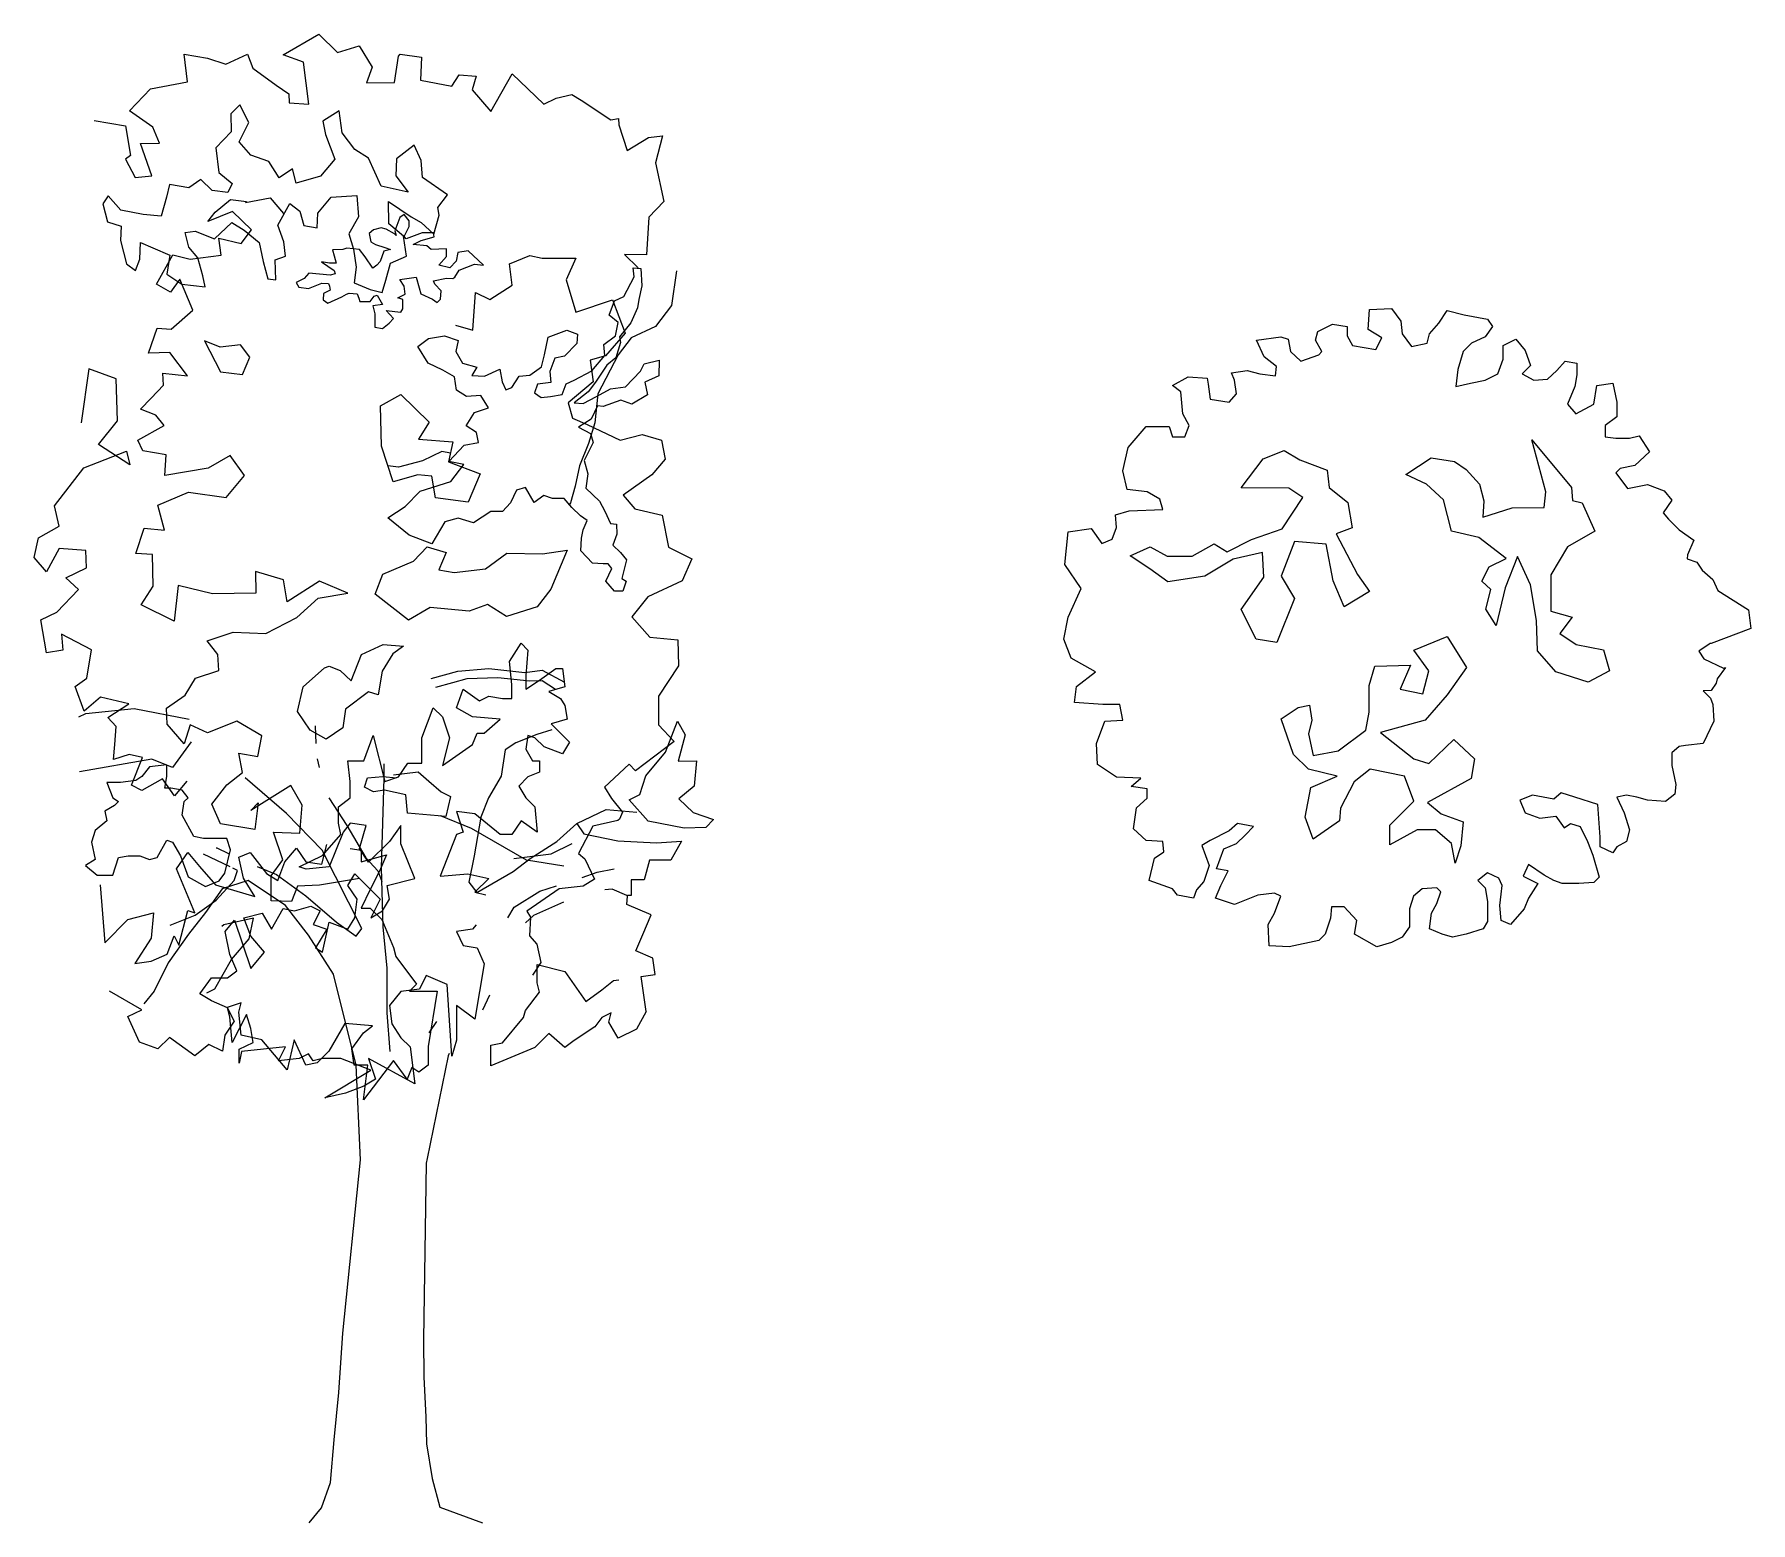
# Model space of a CAD drawing. Header units: millimetres. Extents: x 2663 to 3353, y 1398 to 1996.
import ezdxf

# ---------------------------------------------------------------- set-up
doc = ezdxf.new("R2010")
doc.units = ezdxf.units.MM
doc.layers.add('ALBERO_PRUNUS', color=116, linetype='Continuous')

msp = doc.modelspace()

# ---------------------------------------------------------------- linework, layer by layer
at = {"layer": 'ALBERO_PRUNUS'}
for p, q in [((2762.88, 1988.15), (2777.2, 1996.4)), ((2777.2, 1996.4), (2784.77, 1989.13)), ((2724.35, 1977.25), (2723.03, 1988.45)), ((2723.03, 1988.45), (2732.48, 1986.82)), ((2739.77, 1984.43), (2748.57, 1988.41)), ((2748.57, 1988.41), (2750.67, 1982.84)), ((2771.08, 1985.24), (2762.88, 1988.15)), ((2784.77, 1989.13), (2793.4, 1991.84)), ((2793.4, 1991.84), (2798.65, 1983.25)), ((2809.24, 1987.63), (2809.95, 1988.36)), ((2809.95, 1988.36), (2818.48, 1987.27)), ((2732.48, 1986.82), (2739.77, 1984.43)), ((2750.67, 1982.84), (2760.05, 1975.96)), ((2773.24, 1968.26), (2771.08, 1985.24)), ((2798.65, 1983.25), (2796.42, 1976.87)), ((2807.65, 1977.09), (2809.24, 1987.63)), ((2818.48, 1987.27), (2818.13, 1978.02)), ((2701.05, 1965.56), (2709.56, 1974.42)), ((2709.56, 1974.42), (2724.35, 1977.25)), ((2760.05, 1975.96), (2765.19, 1972.45)), ((2796.42, 1976.87), (2807.65, 1977.09)), ((2818.13, 1978.02), (2830.67, 1975.56)), ((2830.67, 1975.56), (2833.66, 1980.14)), ((2833.66, 1980.14), (2840.55, 1979.56)), ((2840.55, 1979.56), (2838.85, 1974.09)), ((2846.45, 1965.37), (2855.02, 1980.57)), ((2855.02, 1980.57), (2861.3, 1974.54)), ((2861.3, 1974.54), (2867.76, 1968.33)), ((2765.19, 1972.45), (2765.26, 1968.83)), ((2765.26, 1968.83), (2773.24, 1968.26)), ((2838.85, 1974.09), (2846.45, 1965.37)), ((2867.76, 1968.33), (2872.6, 1970.78)), ((2872.6, 1970.78), (2878.91, 1972.17)), ((2878.91, 1972.17), (2882.76, 1969.89)), ((2882.76, 1969.89), (2894.69, 1961.98)), ((2686.88, 1961.67), (2699.41, 1959.57)), ((2710.41, 1959.04), (2701.05, 1965.56)), ((2894.69, 1961.98), (2897.75, 1962.59)), ((2897.75, 1962.59), (2897.8, 1960.05)), ((2699.41, 1959.57), (2701.47, 1947.66)), ((2713.08, 1952.58), (2710.41, 1959.04)), ((2897.8, 1960.05), (2901.28, 1949.62)), ((2901.28, 1949.62), (2909.86, 1954.86)), ((2909.86, 1954.86), (2915.46, 1955.51)), ((2915.46, 1955.51), (2912.6, 1944.77)), ((2701.47, 1947.66), (2699.45, 1946.15)), ((2701.47, 1947.66), (2701.47, 1947.66)), ((2705.48, 1952.43), (2713.08, 1952.58)), ((2710.08, 1939.48), (2705.48, 1952.43)), ((2699.45, 1946.15), (2703.4, 1938.8)), ((2912.6, 1944.77), (2916, 1929.09)), ((2703.4, 1938.8), (2710.08, 1939.48)), ((2916, 1929.09), (2909.97, 1922.81)), ((2909.97, 1922.81), (2909.01, 1907.76)), ((2909.01, 1907.76), (2900.13, 1907.77)), ((2900.13, 1907.77), (2905.61, 1902.51)), ((2778.41, 1662.57), (2780.41, 1670.55)), ((2719.93, 1660.72), (2724.57, 1667.22)), ((2724.57, 1667.22), (2729.21, 1661.65)), ((2744.99, 1665.36), (2749.64, 1667.22)), ((2746.85, 1657), (2744.99, 1665.36)), ((2749.64, 1667.22), (2756.13, 1658.86)), ((2763.56, 1663.5), (2768.2, 1669.08)), ((2768.2, 1669.08), (2771.92, 1663.5)), ((2789.81, 1668.88), (2794.2, 1668.15)), ((2794.2, 1668.15), (2794.2, 1663.5)), ((2794.2, 1663.5), (2804.41, 1666.29)), ((2804.41, 1666.29), (2801.62, 1659.79)), ((2727.36, 1643.06), (2719.93, 1660.72)), ((2729.21, 1661.65), (2735.71, 1654.21)), ((2751.49, 1649.57), (2746.85, 1657)), ((2756.13, 1658.86), (2760.78, 1656.07)), ((2760.78, 1656.07), (2763.56, 1663.5)), ((2771.92, 1663.5), (2778.41, 1662.57)), ((2801.62, 1659.79), (2797.91, 1652.35)), ((2689.29, 1654.21), (2691.15, 1630.98)), ((2735.71, 1654.21), (2751.49, 1649.57)), ((2797.91, 1652.35), (2794.2, 1644.92)), ((2700.43, 1640.27), (2710.65, 1643.06)), ((2710.65, 1643.06), (2709.72, 1632.84)), ((2720.86, 1630.05), (2724.57, 1643.99)), ((2724.57, 1643.99), (2727.36, 1643.06)), ((2794.2, 1644.92), (2797.91, 1644.92)), ((2797.91, 1644.92), (2802.55, 1640.27)), ((2691.15, 1630.98), (2700.43, 1640.27)), ((2802.55, 1640.27), (2807.19, 1629.12)), ((2709.72, 1632.84), (2703.22, 1622.62)), ((2716.22, 1626.33), (2719, 1633.77)), ((2719, 1633.77), (2720.86, 1630.05)), ((2807.19, 1629.12), (2808.12, 1625.41)), ((2703.22, 1622.62), (2709.72, 1623.55)), ((2709.72, 1623.55), (2716.22, 1626.33)), ((2808.12, 1625.41), (2816.48, 1614.26)), ((2706, 1604.03), (2693.01, 1611.47)), ((2816.48, 1614.26), (2813.69, 1611.47)), ((2813.69, 1611.47), (2824.83, 1611.47)), ((2824.83, 1611.47), (2821.12, 1589.17)), ((2700.43, 1601.25), (2706, 1604.03)), ((2745.92, 1606.82), (2740.35, 1604.96)), ((2740.35, 1604.96), (2743.14, 1599.39)), ((2744.99, 1603.1), (2745.92, 1606.82)), ((2745.92, 1593.81), (2744.99, 1603.1)), ((2705.08, 1591.02), (2700.43, 1601.25)), ((2743.14, 1599.39), (2739.42, 1593.81)), ((2787.7, 1598.46), (2781.2, 1587.31)), ((2798.84, 1597.53), (2787.7, 1598.46)), ((2790.48, 1588.24), (2795.12, 1594.74)), ((2795.12, 1594.74), (2798.84, 1597.53)), ((2712.5, 1588.24), (2705.08, 1591.02)), ((2717.14, 1592.88), (2712.5, 1588.24)), ((2727.36, 1585.45), (2717.14, 1592.88)), ((2732.93, 1590.1), (2727.36, 1585.45)), ((2738.5, 1587.31), (2732.93, 1590.1)), ((2739.42, 1593.81), (2738.5, 1587.31)), ((2754.28, 1591.95), (2745.92, 1593.81)), ((2764.49, 1579.87), (2754.28, 1591.95)), ((2767.27, 1591.95), (2764.49, 1579.87)), ((2771.92, 1581.73), (2767.27, 1591.95)), ((2791.41, 1581.73), (2790.48, 1588.24)), ((2821.12, 1589.17), (2821.12, 1581.73)), ((2776.56, 1582.66), (2771.92, 1581.73)), ((2781.2, 1587.31), (2776.56, 1582.66)), ((2796.98, 1581.73), (2791.41, 1581.73)), ((2807.19, 1583.59), (2795.12, 1567.79)), ((2795.12, 1567.79), (2796.98, 1581.73)), ((2812.76, 1576.16), (2807.19, 1583.59)), ((2814.62, 1580.8), (2812.76, 1576.16)), ((2817.4, 1578.94), (2814.62, 1580.8)), ((2821.12, 1581.73), (2817.4, 1578.94))]:
    msp.add_line(p, q, dxfattribs=at)
at = {"layer": 'ALBERO_PRUNUS', "ltscale": 0.1}
for p, q in [((2910.21, 1664.17), (2908.11, 1656.27)), ((2918.83, 1664.17), (2910.21, 1664.17)), ((2902.88, 1649.92), (2901.39, 1650.04)), ((2908.11, 1656.27), (2902.88, 1656.27)), ((2902.88, 1656.27), (2902.88, 1649.92)), ((2901.09, 1646.39), (2901.37, 1649.76)), ((2910.9, 1642.14), (2901.09, 1646.39)), ((2907.51, 1634.31), (2910.9, 1642.14)), ((2904.66, 1627.74), (2907.51, 1634.31)), ((2911.55, 1624.75), (2904.66, 1627.74)), ((2912.5, 1618.15), (2911.55, 1624.75)), ((2906.9, 1617.35), (2912.5, 1618.15)), ((2908.91, 1603.31), (2906.9, 1617.35)), ((2906.9, 1617.35), (2906.9, 1617.35))]:
    msp.add_line(p, q, dxfattribs=at)
at = {"layer": 'ALBERO_PRUNUS'}
for points in [[(2823.42, 1915.95), (2825.57, 1923.66), (2825.12, 1926.8), (2829.01, 1931.79), (2818.97, 1938.87), (2818.37, 1945.61), (2815.49, 1951.84), (2808.47, 1946.26), (2808.14, 1939.5), (2813.19, 1932.85), (2802.32, 1935.32), (2797.19, 1946.57), (2791.67, 1950.06), (2786.63, 1956.71), (2785.45, 1965.66), (2778.86, 1961.47), (2779.89, 1956.12), (2783.62, 1946.22), (2777.93, 1939.36), (2768.1, 1936.48), (2766.6, 1942.28), (2761.3, 1938.65), (2757.1, 1945.23), (2749.84, 1947.85), (2745.21, 1953.2), (2749.12, 1960.87), (2745.37, 1968.08), (2741.84, 1964.41), (2741.98, 1957.2), (2735.75, 1950.71), (2736.95, 1940.85), (2742.41, 1936.35), (2740.64, 1932.79), (2734.33, 1933.58), (2729.8, 1937.94), (2724.88, 1934.7), (2717.18, 1935.93), (2715.98, 1930.92), (2713.84, 1923.21), (2706.61, 1923.98), (2697.53, 1925.64), (2692.5, 1931.37), (2690.34, 1928.19), (2692.26, 1920.94), (2697.73, 1919.28), (2697.39, 1913.45), (2699.81, 1904.06), (2703.46, 1901.45), (2705.21, 1905.93), (2705.54, 1912.69), (2710.49, 1910.49), (2717.3, 1907.55), (2716.07, 1899.86), (2722.06, 1895.92), (2731.52, 1894.8), (2730.51, 1899.23), (2728.59, 1906.48), (2724.9, 1910.77), (2723.48, 1916.65), (2727.46, 1917.19), (2735.26, 1914.2), (2742.26, 1920.7), (2747.24, 1917.58), (2753.24, 1912.72), (2754.77, 1905.08), (2756.68, 1897.98), (2759.91, 1897.59), (2759.67, 1905.64), (2763.78, 1907.1), (2763.13, 1912.99), (2760.77, 1919.62), (2765.5, 1928.3), (2769.63, 1925.24), (2771.13, 1919.44), (2776.51, 1918.62), (2776.85, 1924.46), (2782.17, 1930.93), (2792.51, 1931.52), (2793.14, 1922.94), (2789.21, 1916.19), (2791.18, 1909.94), (2792.17, 1902.68), (2791.38, 1896.37), (2797.8, 1893.82), (2802.73, 1892.53), (2804.09, 1897.55), (2806.1, 1904.33), (2812.41, 1907.14), (2811.32, 1915.25), (2805.32, 1920.12), (2805.21, 1929.09), (2814.38, 1922.98), (2818.42, 1920.76)], [(2837.28, 1909.31), (2833.16, 1908.62), (2832.47, 1905.19), (2829.89, 1902.45), (2825.43, 1903.48), (2828.52, 1907.08), (2828.52, 1910.16), (2822.34, 1909.82), (2820.62, 1911.36), (2815.13, 1911.88), (2818.39, 1913.42), (2823.54, 1914.97), (2823.37, 1916.51), (2818.74, 1916.51), (2812.38, 1914.11), (2811.53, 1915.14), (2813.59, 1919.08), (2813.59, 1921.31), (2811.53, 1923.88), (2809.81, 1922.68), (2807.75, 1917.37), (2808.26, 1915.48), (2807.58, 1916.17), (2804.32, 1918.05), (2802.26, 1918.57), (2799.17, 1917.71), (2797.45, 1916.34), (2798.14, 1912.91), (2800.02, 1911.88), (2803.8, 1910.68), (2806.03, 1909.82), (2803.29, 1909.13), (2801.91, 1905.02), (2800.54, 1903.48), (2798.99, 1902.27), (2795.9, 1906.91), (2793.5, 1909.82), (2788.52, 1910.34), (2786.81, 1909.82), (2782.69, 1909.65), (2783.37, 1907.25), (2784.23, 1904.33), (2781.48, 1904.33), (2778.22, 1904.85), (2783.37, 1901.42), (2783.72, 1900.05), (2781.83, 1899.53), (2773.24, 1900.39), (2771.36, 1898.16), (2768.09, 1896.62), (2769.12, 1894.73), (2773.07, 1894.21), (2778.39, 1896.27), (2781.14, 1896.1), (2781.48, 1895.07), (2781.83, 1893.53), (2779.08, 1892.16), (2778.91, 1889.58), (2780.8, 1888.21), (2786.46, 1890.78), (2788.35, 1891.81), (2789.38, 1892.33), (2792.64, 1891.98), (2793.33, 1890.27), (2793.67, 1888.9), (2797.79, 1888.9), (2799.51, 1891.13), (2800.71, 1891.47), (2802.77, 1887.7), (2798.99, 1887.18), (2799.68, 1883.92), (2799.68, 1878.61), (2802.77, 1878.09), (2805.52, 1880.15), (2807.23, 1882.04), (2804.32, 1885.3), (2810.15, 1884.61), (2811.01, 1885.98), (2811.01, 1889.76), (2808.95, 1890.44), (2811.87, 1891.81), (2811.53, 1895.07), (2809.81, 1897.82), (2814.44, 1898.5), (2816.33, 1898.67), (2817.53, 1894.39), (2818.22, 1891.98), (2822.86, 1889.93), (2824.74, 1888.55), (2826.12, 1889.93), (2826.46, 1893.19), (2823.89, 1895.93), (2823.37, 1897.3), (2828.52, 1898.33), (2831.1, 1898.16), (2831.95, 1898.67), (2833.67, 1901.59), (2839.85, 1903.99), (2843.46, 1903.48)], [(2906.71, 1902.23), (2907.14, 1895.18), (2905.87, 1889.77), (2905.31, 1886.38), (2902.74, 1880.31), (2898.1, 1874.77), (2898.55, 1872.43), (2896.61, 1866.32), (2893, 1863.27), (2888.44, 1856.42), (2885.48, 1852.63), (2879.84, 1848.16), (2883.51, 1847.89), (2888.9, 1850.69), (2894.51, 1853.84), (2900.57, 1854.65), (2906.52, 1860.84), (2908.12, 1863.91), (2914.11, 1865.35), (2913.95, 1858.99), (2908.27, 1856.47), (2909.4, 1851.44), (2903.06, 1847.65), (2898.62, 1849.22), (2891.62, 1846.74), (2889.26, 1846.98), (2886.68, 1841.59), (2881.7, 1838.4), (2886.45, 1835.86), (2887.5, 1832.15), (2883.98, 1824.98), (2885.46, 1819.62), (2884.55, 1813.87), (2890.04, 1808.59), (2892.19, 1804.62), (2894.58, 1799.63), (2896.99, 1799.33), (2897.07, 1795.32), (2895.44, 1790.93), (2898.54, 1787.96), (2900.95, 1784.97), (2899.1, 1777.54), (2900.78, 1776.48), (2899.49, 1772.45), (2896.16, 1772.38), (2892.7, 1776.38), (2895, 1781.47), (2893.53, 1783.45), (2891.58, 1783.41), (2887.22, 1783.66), (2882.65, 1788.62), (2882.89, 1793.67), (2883.57, 1797.06), (2885.16, 1800.82), (2882.42, 1802.77), (2878.97, 1806.08), (2875.92, 1809.69), (2871.16, 1809.65), (2867.76, 1810.9), (2863.8, 1808.07), (2860.3, 1814.13), (2856.65, 1813.03), (2854.35, 1807.94), (2851.04, 1804.49), (2846.34, 1804.4), (2839.38, 1799.85), (2833.27, 1801.79), (2827.91, 1800.31), (2822.7, 1791.49), (2813.58, 1794.98), (2804.96, 1801.92), (2811.97, 1806.41), (2817.92, 1812.6), (2830.28, 1816.57), (2835.53, 1823.33), (2829.43, 1824.58), (2835.71, 1831.12), (2841.42, 1832.27), (2840.65, 1836.27), (2836.53, 1838.88), (2839.86, 1844.33), (2845.5, 1846.11), (2842.36, 1851.14), (2836.63, 1850.69), (2832.57, 1853.24), (2831.77, 1858.61), (2827.02, 1861.27), (2821.23, 1864.13), (2817.08, 1870.81), (2821.37, 1873.99), (2827.71, 1875.09), (2833.2, 1873.2), (2832.25, 1868.82), (2835.04, 1864.12), (2840.81, 1862.52), (2838.81, 1859.15), (2843.86, 1858.91), (2849.94, 1861.72), (2851.01, 1856.65), (2852.45, 1853.35), (2854.78, 1854.37), (2857.73, 1858.84), (2862.08, 1859.27), (2866.71, 1862.69), (2867.93, 1867.47), (2869.5, 1874.61), (2876.9, 1877.39), (2881.29, 1875.76), (2881.02, 1872.09), (2876.08, 1866.94), (2872.08, 1866.18), (2870.13, 1860.75), (2870.56, 1856.4), (2865.19, 1855.61), (2863.94, 1852.2), (2866.67, 1850.25), (2870.33, 1850.67), (2875.02, 1851.45), (2876.65, 1855.84), (2879.94, 1857.28), (2886.97, 1861.09), (2892.23, 1867.26), (2891.8, 1871.61), (2896.49, 1875.09), (2897.64, 1880.5), (2893.97, 1883.46), (2896.14, 1889.23), (2899.83, 1890.97), (2904.03, 1898.85), (2903.61, 1902.51)], [(3107.77, 1697.16), (3098.03, 1697.58), (3090.4, 1702.66), (3089.98, 1711.14), (3093.37, 1720.04), (3100.57, 1720.46), (3099.3, 1726.81), (3092.52, 1726.81), (3081.08, 1727.66), (3081.93, 1734.02), (3089.56, 1739.95), (3079.81, 1745.46), (3076.85, 1753.08), (3078.54, 1761.98), (3083.76, 1773.51), (3077.27, 1783.16), (3078.54, 1796.3), (3087.86, 1797.57), (3092.1, 1791.64), (3096.34, 1793.33), (3098.03, 1797.99), (3097.61, 1803.08), (3103.11, 1804.77), (3116.67, 1805.19), (3115.4, 1809.43), (3110.32, 1812.4), (3102.27, 1813.24), (3100.57, 1820.87), (3102.69, 1830.19), (3109.89, 1838.67), (3116.67, 1838.67), (3119.21, 1838.67), (3120.49, 1834.43), (3125.57, 1834.43), (3127.26, 1839.09), (3124.72, 1843.75), (3123.87, 1852.65), (3120.49, 1855.19), (3126.84, 1858.58), (3134.47, 1858.15), (3134.89, 1855.61), (3135.74, 1849.68), (3143.36, 1848.41), (3146.33, 1851.8), (3145.48, 1857.31), (3144.21, 1860.27), (3150.57, 1861.12), (3155.65, 1859.85), (3162.01, 1859), (3162.43, 1862.81), (3157.35, 1866.63), (3154.38, 1873.41), (3164.13, 1874.68), (3167.09, 1873.83), (3167.94, 1868.75), (3172.18, 1864.93), (3179.38, 1867.48), (3180.65, 1868.75), (3178.11, 1873.41), (3178.95, 1876.8), (3184.89, 1879.76), (3190.82, 1878.91), (3190.82, 1875.1), (3192.94, 1871.29), (3202.26, 1869.59), (3204.8, 1874.25), (3199.29, 1877.64), (3199.71, 1885.69), (3208.61, 1886.12), (3212.43, 1881.03), (3212.85, 1875.95), (3216.66, 1870.86), (3223.02, 1872.14), (3223.86, 1875.95), (3227.68, 1880.19), (3231.07, 1885.27), (3237.85, 1883.58), (3247.17, 1881.88), (3249.29, 1878.91), (3246.32, 1874.68), (3240.81, 1872.14), (3237.42, 1868.75), (3235.3, 1861.54), (3234.46, 1854.77), (3240.39, 1856.04), (3246.32, 1857.31), (3251.4, 1859.85), (3253.52, 1865.78), (3253.52, 1871.29), (3258.61, 1873.83), (3262.42, 1869.17), (3264.54, 1863.24), (3261.15, 1859.85), (3265.81, 1857.31), (3271.32, 1857.73), (3275.13, 1861.12), (3278.52, 1864.93), (3283.18, 1864.09), (3283.18, 1859.43), (3282.33, 1854.77), (3279.37, 1847.56), (3282.76, 1843.75), (3289.96, 1847.56), (3291.23, 1855.19), (3297.59, 1856.04), (3299.28, 1848.41), (3299.28, 1842.48), (3294.62, 1839.09), (3294.62, 1834.43), (3298.86, 1834), (3304.37, 1834), (3308.18, 1834.85), (3312.42, 1828.5), (3306.48, 1822.99), (3300.55, 1821.72), (3298.86, 1820.02), (3303.52, 1813.67), (3311.57, 1815.36), (3318.35, 1812.82), (3321.31, 1809.01), (3317.92, 1803.92), (3320.04, 1801.38), (3324.28, 1797.14), (3330.21, 1792.91), (3327.67, 1786.98), (3327.56, 1785.36), (3331.43, 1784.04), (3333.57, 1780.88), (3333.57, 1780.88), (3337.8, 1777.07), (3337.8, 1777.07), (3339.88, 1772.66), (3352.23, 1764.95), (3353.08, 1757.32), (3337.14, 1751.39), (3336.8, 1751.36), (3336.43, 1751.11), (3332.62, 1748.57), (3332.19, 1748.31), (3334.3, 1745.13), (3342.16, 1741.45), (3343.02, 1741.66), (3339.65, 1737.14), (3339.23, 1735.36), (3337.15, 1732.39), (3334.02, 1732.32), (3336.99, 1729.36), (3337.84, 1726.81), (3338.26, 1720.04), (3334.02, 1711.14), (3326.82, 1710.29), (3324.28, 1709.87), (3321.31, 1707.32), (3321.31, 1702.24), (3323.01, 1694.61), (3322.58, 1690.8), (3318.77, 1687.84), (3311.57, 1688.26), (3307.33, 1689.53), (3303.09, 1690.38), (3299.28, 1689.53), (3302.25, 1683.18), (3304.37, 1676.4), (3303.09, 1671.74), (3299.28, 1669.62), (3297.59, 1667.08), (3292.5, 1669.62), (3292.5, 1673.43), (3291.65, 1686.56), (3282.33, 1689.53), (3276.83, 1691.22), (3273.86, 1688.68), (3265.39, 1690.38), (3260.3, 1688.26), (3262.42, 1683.18), (3268.35, 1681.06), (3274.71, 1681.9), (3278.1, 1677.24), (3280.64, 1678.94), (3284.45, 1677.67), (3287.42, 1671.74), (3289.54, 1666.23), (3292.08, 1657.33), (3289.96, 1655.21), (3284.03, 1654.79), (3277.25, 1654.79), (3273.86, 1656.06), (3270.05, 1658.18), (3263.69, 1662.41), (3261.57, 1657.75), (3267.5, 1654.79), (3263.69, 1648.86), (3262, 1644.62), (3256.49, 1638.27), (3252.68, 1639.96), (3252.25, 1645.89), (3252.68, 1650.55), (3253.1, 1653.94), (3251.83, 1656.91), (3247.17, 1659.03), (3243.35, 1656.06), (3246.32, 1653.09), (3247.17, 1647.59), (3247.17, 1639.54), (3245.47, 1636.57), (3238.69, 1634.45), (3233.19, 1633.18), (3228.95, 1634.45), (3223.86, 1636.57), (3224.71, 1642.93), (3226.83, 1646.74), (3228.53, 1651.4), (3226.83, 1653.09), (3220.9, 1652.67), (3217.51, 1649.7), (3215.81, 1644.62), (3215.81, 1637.42), (3212.85, 1633.18), (3208.61, 1631.06), (3202.68, 1629.37), (3193.78, 1634.45), (3194.63, 1639.96), (3189.55, 1645.47), (3184.46, 1645.47), (3184.04, 1640.81), (3181.92, 1634.45), (3179.38, 1631.91), (3167.51, 1629.37), (3159.46, 1629.79), (3159.04, 1638.27), (3161.58, 1642.93), (3164.13, 1649.7), (3161.58, 1650.98), (3154.8, 1650.13), (3145.48, 1646.31), (3137.86, 1648.86), (3139.97, 1653.94), (3142.94, 1659.87), (3138.28, 1660.72), (3141.25, 1668.77), (3146.33, 1670.89), (3149.72, 1674.28), (3153.11, 1677.67), (3146.75, 1678.94), (3143.36, 1675.97), (3135.74, 1672.16), (3132.35, 1670.04), (3135.31, 1661.99), (3133.2, 1655.64), (3130.23, 1652.25), (3128.96, 1648.86), (3122.6, 1650.13), (3120.49, 1652.67), (3111.16, 1656.06), (3113.28, 1664.96), (3117.1, 1667.5), (3116.67, 1671.74), (3109.89, 1672.16), (3104.81, 1676.82), (3106.08, 1685.29), (3110.32, 1689.11), (3110.32, 1692.92), (3103.96, 1693.77)], [(2737.72, 1860.61), (2746.57, 1859.61), (2749.51, 1866.59), (2745.69, 1871.51), (2737.51, 1870.6), (2731.19, 1873.14)], [(2842.07, 1819.54), (2837.29, 1808.27), (2824.07, 1809.93), (2822.61, 1818.62), (2817.07, 1819.15), (2807.13, 1816.4), (2802.47, 1830.67), (2802.04, 1846.94), (2810.14, 1851.46), (2821.64, 1840.41), (2817.31, 1833.52), (2831.16, 1832.52), (2829.41, 1824.4)], [(3254.76, 1785.5), (3243.76, 1794.05), (3232.77, 1796.5), (3229.51, 1809.12), (3222.68, 1815.47), (3214.44, 1819.31), (3224.55, 1826.01), (3233.92, 1824.6), (3238.61, 1821.33), (3243.99, 1815.47), (3245.8, 1808.72), (3245.39, 1802.2), (3257.11, 1805.87), (3269.99, 1806.1), (3270.64, 1812.38), (3265.07, 1833.27), (3281, 1814.06), (3281.47, 1808.91), (3285.31, 1807.9), (3290.37, 1796.5), (3279.36, 1790.17), (3272.68, 1778.99), (3272.68, 1764.32), (3281.23, 1761.88), (3276.35, 1755.36), (3282.86, 1750.88), (3293.86, 1748.85), (3296.3, 1740.29), (3287.75, 1735.81), (3274.72, 1739.89), (3267.39, 1748.44), (3266.98, 1760.66), (3264.53, 1774.91), (3259.24, 1786.32), (3254.35, 1773.69), (3250.69, 1758.62), (3246.57, 1765.1), (3248.64, 1773.12), (3245.01, 1776.49), (3247.86, 1782.18)], [(3172.92, 1810.06), (3167.3, 1813.79), (3148.22, 1814.02), (3157.07, 1825.57), (3165.51, 1828.98), (3171.72, 1825.24), (3182.79, 1821.02), (3183.53, 1814.09), (3191.01, 1808.02), (3192.84, 1797.87), (3186.37, 1795.44), (3194.89, 1779.09), (3199.73, 1772.23), (3189.64, 1766.05), (3185.14, 1776.53), (3182.31, 1791.25), (3169.62, 1792.44), (3164.28, 1778.49), (3169.65, 1769.39), (3162.5, 1751.77), (3154.21, 1753.09), (3148.19, 1765), (3157.29, 1778.05), (3156.76, 1787.98), (3144.98, 1785.25), (3133.54, 1778.46), (3118.69, 1776.19), (3111.37, 1781.4), (3103.57, 1786.58), (3111.6, 1790.21), (3118.38, 1786.47), (3128.44, 1786.44), (3137.33, 1791.46), (3142.51, 1788.22), (3152.31, 1793.16), (3164.6, 1797.49)], [(2870.53, 1773.18), (2865.04, 1766.15), (2852.67, 1762.18), (2845.02, 1767.03), (2837.62, 1764.33), (2821.95, 1765.83), (2813.33, 1760.76), (2799.93, 1771.13), (2802.95, 1779.28), (2815.3, 1784.53), (2820.82, 1790.28), (2828.42, 1787.98), (2825.47, 1781.01), (2831.67, 1779.85), (2844.19, 1781.38), (2852.79, 1787.72), (2867.16, 1787.47), (2877.13, 1788.95)], [(3187.22, 1708.14), (3198.27, 1716.43), (3199.65, 1723.79), (3199.65, 1734.39), (3201.95, 1742.21), (3216.23, 1742.67), (3212.08, 1733), (3221.29, 1731.16), (3223.59, 1740.37), (3217.61, 1748.66), (3230.96, 1754.19), (3238.79, 1741.75), (3230.96, 1730.7), (3222.21, 1720.57), (3204.25, 1715.51), (3217.61, 1704.92), (3223.59, 1703.07), (3233.72, 1712.74), (3242.01, 1704.92), (3240.63, 1697.09), (3223.13, 1687.42), (3228.66, 1682.81), (3237.41, 1679.59), (3236.49, 1669.92), (3234.18, 1663.01), (3232.8, 1670.84), (3226.36, 1676.37), (3218.99, 1676.37), (3207.94, 1670.38), (3207.94, 1678.21), (3217.61, 1687.88), (3213.92, 1698.01), (3200.11, 1700.77), (3193.66, 1695.71), (3188.14, 1685.11), (3187.68, 1680.05), (3177.09, 1672.68), (3173.86, 1681.43), (3176.17, 1693.4), (3186.76, 1698.01), (3175.24, 1700.77), (3169.26, 1706.76), (3164.19, 1721.03), (3171.1, 1725.64), (3175.7, 1726.56), (3176.63, 1720.57), (3175.24, 1715.05), (3177.09, 1706.3)], [(2811.26, 1750.31), (2806.96, 1747.14), (2802.63, 1740.25), (2801.02, 1730.75), (2797.16, 1731.95), (2787.94, 1724.95), (2786.92, 1717.38), (2780.1, 1712.88), (2773.75, 1716.48), (2768.6, 1723.93), (2770.95, 1733.98), (2779.52, 1741.6), (2781.42, 1742.27), (2785.81, 1740.55), (2790.26, 1736.28), (2794.41, 1746.89), (2803.05, 1750.9)], [(2929.17, 1704.13), (2928.21, 1694.01), (2922.03, 1688.88), (2927.78, 1683.36), (2935.93, 1680.54), (2932.8, 1677.29), (2924.08, 1677.11), (2909.66, 1679.91), (2902.04, 1688.49), (2906.36, 1690.59), (2908.76, 1698.09), (2916.65, 1707.61), (2921.4, 1720.15), (2924.6, 1714.58), (2921.73, 1703.99)], [(2741.72, 1668.31), (2740.17, 1672.97), (2737.06, 1672.97), (2730.84, 1672.97), (2726.95, 1673.75), (2722.29, 1682.29), (2723.06, 1687.73), (2724.62, 1689.28), (2722.29, 1692.39), (2717.62, 1693.17), (2715.29, 1693.17), (2716.07, 1697.83), (2716.07, 1702.49), (2709.07, 1701.71), (2705.96, 1697.83), (2703.63, 1696.27), (2697.41, 1695.5), (2691.97, 1695.5), (2694.3, 1689.28), (2696.63, 1687.73), (2695.08, 1686.18), (2691.19, 1683.85), (2691.97, 1679.96), (2687.31, 1676.08), (2685.75, 1671.42), (2687.31, 1664.43), (2683.42, 1662.1), (2688.08, 1658.22), (2694.3, 1658.22), (2696.63, 1665.21), (2700.52, 1665.98), (2705.19, 1665.98), (2709.07, 1664.43), (2712.18, 1665.21), (2716.07, 1672.2), (2718.4, 1671.42), (2721.51, 1665.98), (2724.62, 1657.44), (2731.62, 1653.56), (2737.06, 1655.89), (2739.39, 1658.99)]]:
    msp.add_lwpolyline(points, close=True, dxfattribs=at)
for points in [[(2793.51, 1656.75), (2777.45, 1654.07), (2768.58, 1653.72), (2766.17, 1647.51), (2758.02, 1647.89), (2758, 1657.85), (2762.76, 1664.28), (2758.91, 1675.43), (2769.6, 1675.1), (2770.46, 1686.35), (2765.95, 1694.22), (2749.86, 1684.13), (2752.87, 1687.26), (2751.46, 1676.55), (2737.65, 1678.81), (2734.23, 1686.71), (2740.23, 1694.44), (2746.47, 1699.45), (2745.04, 1707.21), (2752.68, 1705.91), (2754.32, 1714.27), (2744.24, 1720.05), (2732.38, 1715.47), (2725.44, 1718.59), (2723.06, 1710.93), (2716.2, 1718.95), (2715.89, 1725.28), (2723.39, 1730.5), (2727.59, 1737.46), (2736.94, 1740.54), (2736.63, 1746.88), (2732.36, 1752.4), (2742.79, 1755.87), (2755.84, 1755.41), (2768.38, 1761.81), (2776.92, 1769.59), (2788.83, 1771.63), (2777.5, 1776.48), (2764.45, 1768.07), (2763.01, 1776.92), (2751.71, 1780.31), (2751.89, 1771.62), (2734.51, 1771.28), (2720.68, 1774.63), (2718.98, 1760.29), (2705.81, 1766.91), (2710.54, 1774.42), (2710.29, 1787.09), (2703.58, 1787.5), (2706.99, 1797.71), (2715.16, 1796.97), (2712.42, 1807.05), (2724.81, 1812.19), (2739.88, 1810.14), (2747.3, 1818.97), (2741.53, 1827.01), (2732.76, 1821.94), (2715.26, 1818.88), (2715.81, 1827.22), (2706.36, 1828.84), (2704.46, 1833.15), (2715.03, 1838.98), (2711.68, 1843.25), (2705.48, 1845.67), (2709.73, 1850.1), (2714.7, 1855.27), (2714.42, 1860.15), (2724.4, 1859.08), (2717.33, 1868.35), (2708.64, 1868.18), (2712.24, 1878.21), (2717.86, 1877.78), (2726.58, 1885.38), (2721.26, 1897.95), (2717.56, 1892.62), (2711.88, 1895.95), (2718.52, 1907.67), (2725.44, 1906), (2737.9, 1907.51), (2737.04, 1914.38), (2745.96, 1912.2), (2750.19, 1917.72), (2742.43, 1925.17), (2732.56, 1921.17), (2735.51, 1924.9), (2741.74, 1929.92), (2748.09, 1929.13), (2747.66, 1928.72), (2757.64, 1930.68), (2762.97, 1924.33), (2762.97, 1924.33), (2762.97, 1924.33), (2762.97, 1924.33), (2762.97, 1924.33), (2762.97, 1924.33), (2762.97, 1924.33)], [(2832.23, 1879.42), (2839.19, 1877.39), (2840.24, 1892.56), (2845.92, 1889.78), (2855.02, 1895.49), (2853.84, 1904.12), (2862.03, 1907.45), (2866.97, 1906.32), (2880.53, 1906.37), (2876.67, 1897.6), (2880.58, 1884.63), (2895.28, 1889.63), (2900.39, 1876.2), (2892.54, 1867.04), (2886.38, 1865.29), (2887.57, 1856.66), (2877.47, 1848.2), (2879.22, 1842.04), (2885.11, 1839.4), (2898.37, 1833.21), (2907.24, 1835.45), (2915.06, 1833.1), (2916.49, 1825.53), (2911.13, 1819.14), (2899.61, 1811.01), (2904.29, 1805.48), (2915.24, 1802.98), (2917.87, 1790.12), (2927.19, 1785.39), (2923.33, 1776.61), (2909.59, 1770.1), (2903.12, 1762.11), (2910.36, 1753.95), (2921.62, 1752.86), (2921.83, 1742.41), (2913.83, 1730.13), (2913.8, 1718.62), (2920.09, 1711.98), (2904.57, 1700.12), (2902.01, 1702.75), (2892.1, 1693.5), (2894.96, 1688.94), (2899.29, 1683.5), (2898.07, 1680.62), (2897.42, 1680.21), (2887.41, 1677.86), (2881.58, 1666.93), (2884.21, 1664.66), (2888.11, 1656.52), (2883.56, 1653.67), (2873.88, 1652.72), (2860.84, 1643.63), (2862.34, 1641.25), (2861.92, 1633.73), (2864.89, 1630.45), (2866.54, 1623.02), (2863.1, 1617.9)], [(2921.02, 1901.26), (2919.1, 1887.3), (2912.65, 1878.81), (2902.87, 1874.28), (2897.59, 1867.53), (2889.43, 1851.78), (2888.17, 1840.09), (2885.66, 1831.86), (2882, 1822.83), (2880.26, 1814.62), (2878.48, 1807.96), (2878.03, 1807.2)], [(2724.18, 1695.94), (2719.19, 1690.13), (2714.33, 1696.94), (2706, 1692.2), (2701.8, 1694.33), (2706.28, 1705.53), (2700.97, 1706.72), (2694.65, 1704.65), (2695.13, 1710.78), (2695.69, 1717.92), (2692.38, 1721.52), (2700.78, 1727.02), (2689.43, 1729.71), (2682.82, 1724.07), (2679.24, 1734.11), (2683.87, 1737.34), (2685.79, 1748.74), (2673.71, 1755.09), (2674.22, 1748.63), (2667.72, 1747.6), (2665.43, 1760.88), (2671.84, 1763.96), (2680.51, 1773.04), (2675.5, 1777.8), (2683.77, 1781.77), (2683.55, 1788.72), (2672.83, 1789.56), (2667.72, 1780.21), (2662.78, 1785.99), (2664.43, 1793.82), (2672.77, 1798.56), (2670.84, 1806.67), (2682.76, 1821.99), (2699.88, 1828.72), (2701.25, 1823.22), (2688.54, 1831.41), (2696.23, 1840.93), (2695.73, 1857.88), (2684.76, 1861.86), (2681.59, 1840.13)], [(2830.18, 1827.98), (2826.64, 1828.52), (2818.96, 1824.83), (2809.31, 1822.25), (2805.01, 1822.88)], [(2742.39, 1590.9), (2741.46, 1601.13), (2740.53, 1604.84), (2734.03, 1607.62), (2729.38, 1610.41), (2734.03, 1616.91), (2740.53, 1616.91), (2744.25, 1619.69), (2741.46, 1626.19), (2739.6, 1635.47), (2743.32, 1640.12), (2749.82, 1620.62), (2755.4, 1627.12), (2749.82, 1633.62), (2747.04, 1641.04), (2754.47, 1642.9), (2758.19, 1636.4), (2762.83, 1644.76), (2767.48, 1643.83), (2773.98, 1645.69), (2777.7, 1643.83), (2774.91, 1638.26), (2780.49, 1636.4), (2775.84, 1628.98), (2778.63, 1627.12), (2781.42, 1639.19), (2788.85, 1636.4), (2791.64, 1641.04), (2792.57, 1648.47), (2788.85, 1654.04), (2791.64, 1658.68), (2801.86, 1648.47), (2798.14, 1641.04), (2802.79, 1643.83), (2805.58, 1648.47), (2804.65, 1654.04), (2815.8, 1656.83), (2810.22, 1670.75), (2810.22, 1678.18), (2805.58, 1671.68), (2797.21, 1663.32), (2793.5, 1668.89), (2796.29, 1678.18), (2789.78, 1679.11), (2786.99, 1675.39), (2781.42, 1661.47), (2772.13, 1660.54), (2769.34, 1661.47), (2778.63, 1666.11), (2786.06, 1674.46), (2785.13, 1679.11), (2785.13, 1685.6), (2789.78, 1689.32), (2789.78, 1695.81), (2788.85, 1704.17), (2795.36, 1704.17), (2799.07, 1714.38), (2803.72, 1695.81), (2809.29, 1697.67), (2813.01, 1703.24), (2818.59, 1703.24), (2818.59, 1713.45), (2823.23, 1725.52), (2826.95, 1721.81), (2829.74, 1713.45), (2826.95, 1702.31), (2839.03, 1710.67), (2840.89, 1715.31), (2843.68, 1715.31), (2850.18, 1720.88), (2839.03, 1721.81), (2832.52, 1725.52), (2835.31, 1732.95), (2841.82, 1728.31), (2845.53, 1730.16), (2851.11, 1729.23), (2854.83, 1729.23), (2854.83, 1734.8), (2853.9, 1744.09), (2858.54, 1751.51), (2861.33, 1748.73), (2860.4, 1738.52), (2860.4, 1732.95), (2865.98, 1736.66), (2872.48, 1741.3), (2875.27, 1741.3), (2876.2, 1733.88), (2869.69, 1732.02), (2874.34, 1729.23), (2876.2, 1726.45), (2877.13, 1720.88), (2870.62, 1719.02), (2874.34, 1715.31), (2878.06, 1711.6), (2875.27, 1706.95), (2867.83, 1709.74), (2864.12, 1713.45), (2861.33, 1714.38), (2860.4, 1708.81), (2863.19, 1704.17), (2865.98, 1704.17), (2865.98, 1699.53), (2861.33, 1697.67), (2857.61, 1693.96), (2860.4, 1689.32), (2864.12, 1685.6), (2865.05, 1675.39), (2858.54, 1680.03), (2854.83, 1674.46), (2850.18, 1674.46), (2839.96, 1682.82), (2832.52, 1683.75), (2835.31, 1675.39), (2832.52, 1674.46), (2826.02, 1657.75), (2837.17, 1658.68), (2845.53, 1656.83), (2839.96, 1651.26), (2844.44, 1650.26)], [(2822.44, 1737.33), (2833.17, 1740.19), (2845.58, 1741.28), (2860, 1739.7), (2866.98, 1740.65), (2875.96, 1735.81)], [(2872.38, 1732.79), (2867.09, 1736.38), (2862.03, 1736.25), (2849.17, 1737.48), (2836.74, 1737.17), (2830.95, 1735.47), (2824.08, 1733.65)], [(2680.73, 1721.84), (2683.54, 1723.14), (2702.93, 1725.19), (2725.12, 1720.94)], [(2775.76, 1718.25), (2775.94, 1711.17)], [(2870.88, 1716.62), (2864.88, 1714.71), (2856.41, 1711.39), (2852.2, 1708.56), (2850.52, 1698.02), (2845.5, 1689.26), (2842.38, 1681.49), (2839.66, 1665.87), (2837.6, 1655.32), (2840.81, 1651.13), (2855.37, 1659.66), (2862.24, 1664.88), (2872.95, 1671.76), (2880.93, 1678.96), (2883.76, 1674.75), (2897.44, 1671.98), (2913.01, 1671.21), (2923.1, 1671.85), (2918.83, 1664.17)], [(2725.89, 1711.76), (2718.29, 1701.47), (2710.05, 1704.76), (2681.01, 1699.76)], [(2776.6, 1704.96), (2777.29, 1701.5)], [(2807.27, 1698.48), (2817.15, 1699.72), (2821.48, 1696.02), (2826.42, 1691.7), (2830.13, 1689.84), (2828.27, 1681.82), (2812.83, 1683.06), (2812.21, 1690.46), (2803.57, 1692.31), (2799.24, 1691.7), (2795.54, 1693.55), (2796.77, 1697.25), (2802.95, 1697.87), (2808.51, 1697.25)], [(2805.87, 1587.27), (2804.7, 1602.79), (2804.64, 1620.68), (2803.06, 1637.35), (2802.46, 1661.05), (2803.5, 1697.23), (2803.43, 1702.92)], [(2752.47, 1661.59), (2760.15, 1658.44), (2772.03, 1649.79), (2784.35, 1639.22), (2792.27, 1633.58), (2794.52, 1636.75), (2778.57, 1668.23), (2764.2, 1683.03), (2747.57, 1697.26)], [(2781.17, 1689.25), (2788.43, 1678.2), (2796.14, 1665.17), (2800.94, 1659.85), (2802.6, 1655.67)], [(2880.93, 1678.96), (2892.75, 1684.63), (2905.14, 1683.5)], [(2875.72, 1661.8), (2860.72, 1664.25), (2838.55, 1676.89), (2826.09, 1682)], [(2855.66, 1664.89), (2870.66, 1666.7), (2879.04, 1670.85)], [(2741.51, 1661.46), (2730.88, 1666.58)], [(2735.89, 1669.16), (2736.17, 1669.11), (2740.89, 1666.9)], [(2717.38, 1638.02), (2727.52, 1642.07), (2735.92, 1648.11), (2743.11, 1656.07), (2744.56, 1659.99), (2742.63, 1660.92)], [(2883.09, 1657.21), (2889.2, 1659.34), (2896.04, 1660.65)], [(2773.35, 1397.68), (2778.26, 1403.63), (2781.89, 1413.83), (2783.41, 1430.98), (2785.26, 1450.07), (2786.83, 1473.89), (2786.83, 1473.89), (2793.97, 1543.62), (2792.24, 1581.68), (2783.16, 1618.38), (2773.05, 1634.07), (2763.81, 1645.89), (2748.78, 1656.01), (2738.37, 1652.64), (2731.61, 1643.14), (2724.83, 1634.42), (2716.57, 1622.94), (2711.02, 1611.52), (2706.81, 1606.36)], [(2853.22, 1641.03), (2855.73, 1645.28), (2866.06, 1651.76), (2872.82, 1653.84)], [(2901.37, 1649.76), (2901.1, 1649.92), (2895.2, 1652.49), (2892.28, 1652.28)], [(2875.58, 1647.27), (2863.59, 1641.98), (2860.27, 1638.93)], [(2732.21, 1610.77), (2735.35, 1612.43), (2742.05, 1624.26), (2749.23, 1632.6), (2750.97, 1640.81), (2738.98, 1638.18), (2738.18, 1637.54)], [(2840.52, 1638.19), (2839.03, 1636.4), (2832.52, 1635.47), (2835.31, 1629.9), (2840.89, 1628.98), (2843.68, 1622.48), (2839.96, 1600.2), (2832.52, 1605.77), (2832.52, 1591.84), (2830.67, 1585.34), (2828.81, 1614.12), (2820.44, 1617.84), (2817.66, 1612.27), (2810.22, 1611.34), (2805.58, 1605.77), (2806.51, 1598.34), (2810.22, 1592.77), (2813.94, 1589.06), (2815.8, 1574.2), (2797.21, 1584.42), (2800, 1576.06), (2795.36, 1573.28), (2787.92, 1570.49), (2779.56, 1568.63), (2798.14, 1579.77), (2786.06, 1584.42), (2778.63, 1584.42), (2774.91, 1583.49), (2773.05, 1586.27), (2769.34, 1584.42), (2760.97, 1583.49), (2763.76, 1589.06), (2746.11, 1587.2), (2745.18, 1582.56), (2745.18, 1588.13), (2750.75, 1590.91), (2749.82, 1596.48), (2748.15, 1602.11), (2742.39, 1590.9)], [(2908.91, 1603.31), (2904.99, 1596.26), (2897.55, 1592.55), (2893.84, 1599.04), (2894.77, 1602.76), (2891.05, 1600.9), (2888.26, 1597.19), (2879.9, 1591.62), (2876.18, 1588.83), (2869.68, 1594.4), (2864.1, 1588.83), (2846.45, 1581.41), (2846.45, 1589.76), (2851.09, 1590.69), (2859.46, 1600.9), (2860.38, 1603.69), (2865.96, 1611.11), (2865.03, 1614.83), (2865.03, 1622.25), (2876.18, 1619.47), (2884.54, 1607.4), (2891.05, 1612.04), (2895.69, 1615.75), (2897.93, 1616.07)], [(2845.83, 1609.85), (2843.01, 1603.84)], [(2821.62, 1594.67), (2824.67, 1599.27)], [(2829.64, 1586.38), (2829.24, 1585.53), (2820.83, 1544.19), (2820.4, 1542.27), (2819.31, 1471.41), (2819.31, 1471.41), (2819.48, 1456.18), (2820.26, 1440.26), (2820.54, 1429.39), (2822.83, 1415.45), (2825.84, 1403.86), (2843.1, 1397.68)]]:
    msp.add_lwpolyline(points, dxfattribs=at)

doc.saveas('drawing.dxf')
